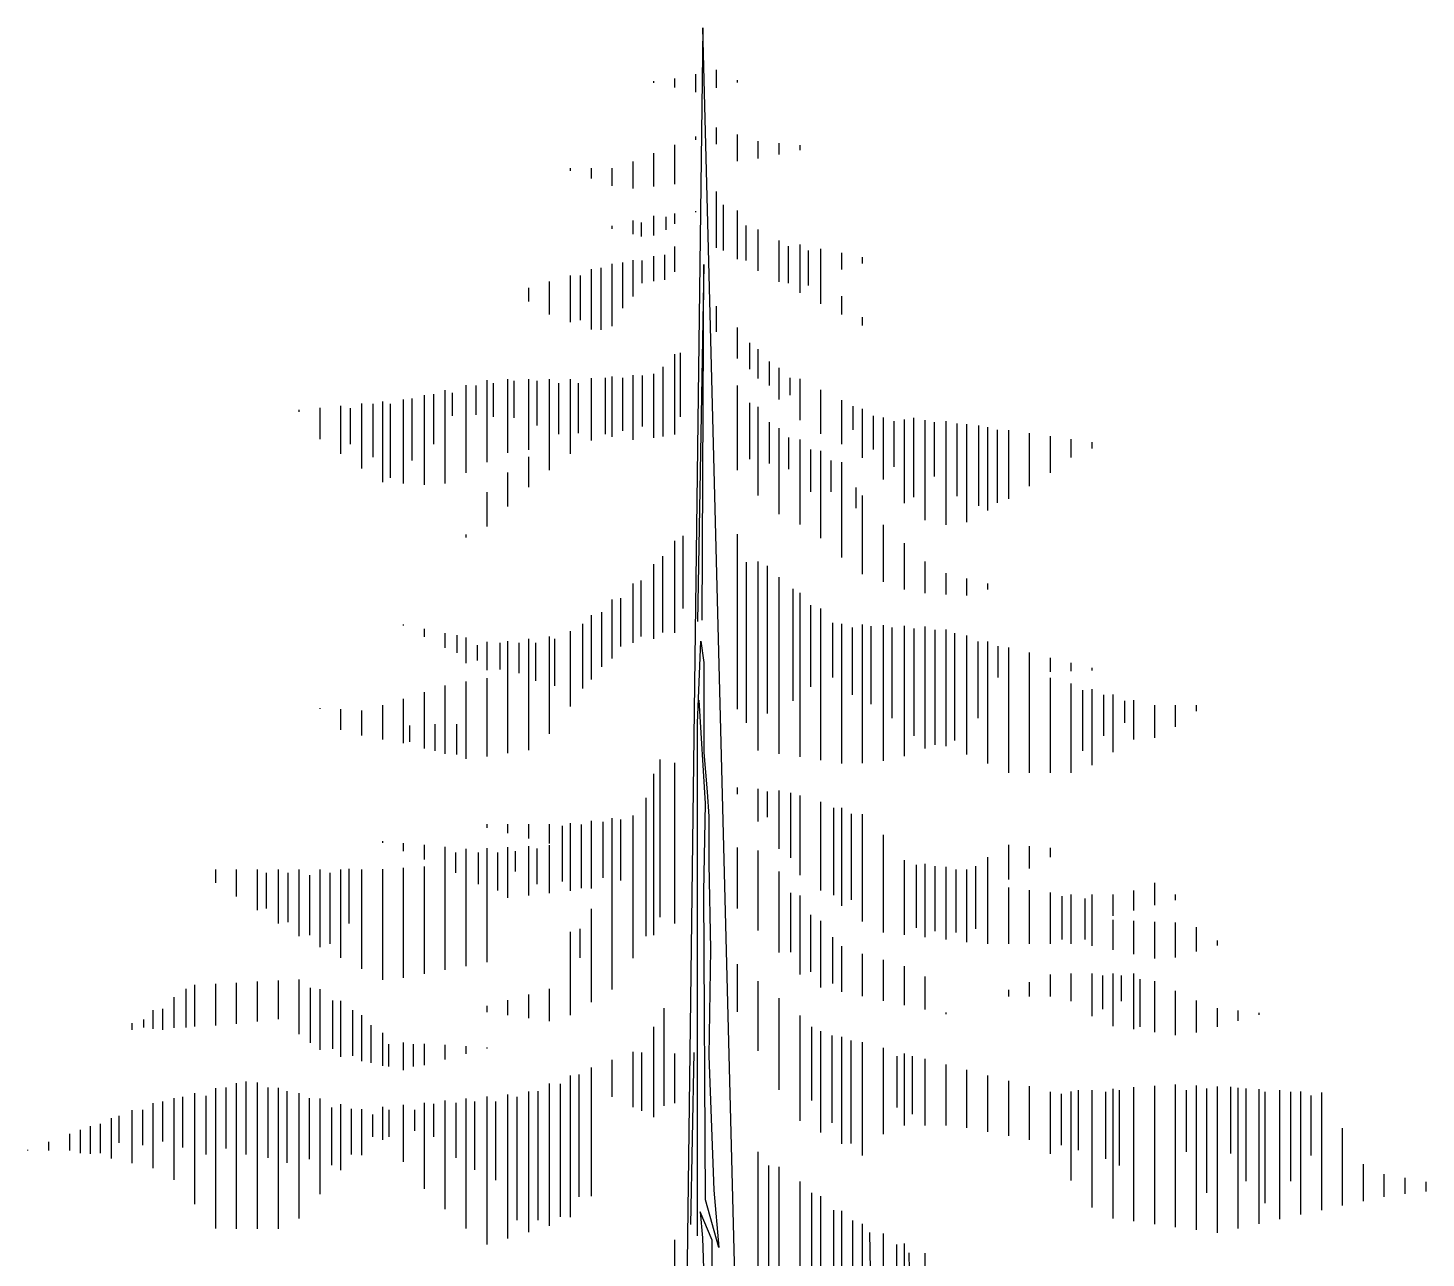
# Model space of a CAD drawing. Extents: x -133165 to 20117, y 15722 to 63536.
# Drawn here: x -96762 to -89810, y 51893 to 58010 of the extents above; entities that cross this region are included whole.
import ezdxf

# ---------------------------------------------------------------- set-up
doc = ezdxf.new("R2010")
doc.units = 0
doc.layers.get('0').update_dxf_attribs({"linetype": 'CONTINUOUS'})
doc.layers.add('HATCH', color=8, linetype='CONTINUOUS')

# ---------------------------------------------------------------- blocks, each defined once
blk = doc.blocks.new('BITKIGRN-7')
at = {"color": 251}
for p, q in [((0.12, 699.61), (-8.8, -0.34)), ((17.97, -0.34), (0.12, 699.61)), ((-16.12, 681.4), (-16.12, 681.95)), ((-9.2, 679.86), (-9.2, 682.82)), ((-2.28, 678.32), (-2.28, 684.31)), ((4.63, 679.76), (4.63, 685.74)), ((11.55, 681.49), (11.55, 682.28)), ((-2.28, 662.5), (-2.28, 663.65)), ((4.63, 661.1), (4.63, 666.56)), ((11.55, 655.5), (11.55, 664.25)), ((-9.2, 647.79), (-9.2, 660.88)), ((18.47, 656.37), (18.47, 662.06)), ((25.38, 657.61), (25.38, 661.44)), ((32.3, 659.15), (32.3, 660.81)), ((-23.04, 646.4), (-23.04, 655.34)), ((-16.12, 647.09), (-16.12, 658.11)), ((-43.79, 652.28), (-43.79, 653.18)), ((-36.87, 649.76), (-36.87, 653.18)), ((-29.95, 647.24), (-29.95, 653.18)), ((4.63, 626.7), (4.63, 645.35)), ((6.94, 625.8), (6.94, 640.93)), ((-23.04, 631.3), (-23.04, 635.78)), ((-20.41, 635.16), (-20.41, 630.48)), ((-16.12, 630.86), (-16.12, 637.29)), ((-12.14, 636.96), (-12.14, 632.64)), ((-9.2, 634.71), (-9.2, 638.06)), ((-2.28, 638.55), (-2.28, 638.83)), ((11.55, 622.92), (11.55, 639.05)), ((-29.95, 633.03), (-29.95, 634.05)), ((14.49, 622.56), (14.49, 634.08)), ((18.47, 619.15), (18.47, 632.76)), ((-9.2, 618.8), (-9.2, 627.15)), ((25.38, 615.45), (25.38, 629.2)), ((28.53, 614.99), (28.53, 627.24)), ((32.3, 611.83), (32.3, 627.82)), ((35.01, 625.8), (35.01, 614.27)), ((39.22, 608.2), (39.22, 626.43)), ((-29.95, 600.75), (-29.95, 621.41)), ((-26.53, 621.84), (-26.53, 606.71)), ((-23.04, 610.64), (-23.04, 622.67)), ((-20.05, 614.99), (-20.05, 622.56)), ((-16.12, 615.69), (-16.12, 623.93)), ((-12.5, 616.07), (-12.5, 624.36)), ((0.43, 621.22), (-1.74, 502.8)), ((-0.12, 503.34), (0.43, 621.22)), ((46.14, 619.5), (46.14, 625.05)), ((53.05, 621.58), (53.05, 623.66)), ((-43.79, 602.12), (-43.79, 617.57)), ((-40.57, 617.51), (-40.57, 602.75)), ((-36.87, 599.6), (-36.87, 619.61)), ((-33.73, 620.04), (-33.73, 599.5)), ((-57.62, 608.97), (-57.62, 613.5)), ((-50.71, 604.64), (-50.71, 615.54)), ((4.63, 598.91), (4.63, 607.4)), ((46.14, 604.58), (46.14, 610.71)), ((53.05, 600.95), (53.05, 603.79)), ((11.55, 590.08), (11.55, 600.27)), ((15.57, 595.18), (15.57, 586.54)), ((-9.2, 564.86), (-9.2, 591.49)), ((-7.46, 591.94), (-7.46, 570.69)), ((18.47, 583.39), (18.47, 593.13)), ((22.05, 589.06), (22.05, 581.13)), ((-29.95, 564.02), (-29.95, 584.05)), ((-23.04, 563.03), (-23.04, 584.52)), ((-20.05, 584.38), (-20.05, 567.45)), ((-16.12, 563.7), (-16.12, 584.99)), ((-13.22, 587.26), (-13.22, 564.21)), ((25.38, 576.47), (25.38, 586.97)), ((-85.29, 548.58), (-85.29, 579.53)), ((-78.38, 552.14), (-78.38, 581.19)), ((-75.12, 581.13), (-75.12, 571.41)), ((-71.46, 555.7), (-71.46, 582.84)), ((-69.37, 581.85), (-69.37, 570.69)), ((-64.54, 558.79), (-64.54, 583.19)), ((-62.53, 582.58), (-62.53, 570.33)), ((-57.62, 559.78), (-57.62, 583.19)), ((-54.97, 582.58), (-54.97, 567.81)), ((-50.71, 553.06), (-50.71, 583.19)), ((-47.76, 581.85), (-47.76, 564.93)), ((-43.79, 558.45), (-43.79, 583.19)), ((-41.29, 581.85), (-41.29, 565.29)), ((-36.87, 562.83), (-36.87, 583.57)), ((-32.29, 583.66), (-32.29, 564.93)), ((-26.53, 583.66), (-26.53, 566.01)), ((11.55, 553.07), (11.55, 581.12)), ((28.89, 583.66), (28.89, 577.89)), ((32.3, 569.54), (32.3, 583.3)), ((39.22, 565.11), (39.22, 579.64)), ((-112.96, 553.54), (-112.96, 575.08)), ((-109.31, 575.01), (-109.31, 557.36)), ((-106.05, 548.99), (-106.05, 575.76)), ((-103.55, 575.01), (-103.55, 550.52)), ((-99.13, 548.57), (-99.13, 576.44)), ((-96.36, 576.81), (-96.36, 556.28)), ((-92.21, 548.15), (-92.21, 577.88)), ((-89.16, 578.25), (-89.16, 561.68)), ((-83.04, 578.61), (-83.04, 571.05)), ((15.57, 575.37), (15.57, 556.64)), ((46.14, 561.65), (46.14, 576.24)), ((-133.72, 572.41), (-133.72, 573.04)), ((-126.8, 563.27), (-126.8, 573.72)), ((-119.88, 558.4), (-119.88, 574.4)), ((-116.87, 573.57), (-116.87, 561.68)), ((18.47, 544.65), (18.47, 574)), ((49.76, 574.29), (49.76, 566.37)), ((53.05, 557.09), (53.05, 573.38)), ((56.6, 571.05), (56.6, 559.88)), ((59.97, 549.9), (59.97, 570.51)), ((69.91, 570.33), (69.91, 544.03)), ((22.05, 568.89), (22.05, 555.2)), ((25.38, 538.46), (25.38, 566.93)), ((63.44, 569.25), (63.44, 554.12)), ((66.89, 542.12), (66.89, 569.82)), ((73.81, 536.42), (73.81, 569.6)), ((76.75, 568.89), (76.75, 550.88)), ((80.72, 534.89), (80.72, 569.27)), ((84.31, 568.53), (84.31, 544.4)), ((87.64, 535.76), (87.64, 568.27)), ((91.51, 567.81), (91.51, 541.15)), ((94.56, 539.62), (94.56, 567.27)), ((97.62, 566.37), (97.62, 542.23)), ((101.48, 543.49), (101.48, 566.27)), ((28.53, 563.85), (28.53, 553.4)), ((32.3, 535), (32.3, 563.18)), ((108.39, 547.67), (108.39, 565.27)), ((115.31, 552.16), (115.31, 564.27)), ((122.23, 557.24), (122.23, 563.27)), ((129.15, 560.19), (129.15, 562.27)), ((-57.62, 547.34), (-57.62, 557.48)), ((35.73, 559.88), (35.73, 545.84)), ((39.22, 530.45), (39.22, 559.42)), ((42.56, 556.28), (42.56, 545.84)), ((-64.54, 540.95), (-64.54, 552.23)), ((46.14, 524.08), (46.14, 555.66)), ((50.84, 547.28), (50.84, 540.43)), ((-71.46, 534.35), (-71.46, 545.74)), ((53.05, 518.51), (53.05, 544.67)), ((59.97, 515.98), (59.97, 534.88)), ((-78.38, 530.74), (-78.38, 531.7)), ((-9.2, 499.15), (-9.2, 529.63)), ((-6.58, 531.2), (-6.58, 507.19)), ((11.55, 473.84), (11.55, 531.82)), ((66.89, 513.44), (66.89, 528.82)), ((-13.31, 524.46), (-13.31, 499.18)), ((-16.12, 497.13), (-16.12, 521.89)), ((14.5, 522.5), (14.5, 469.25)), ((18.47, 460.13), (18.47, 522.75)), ((21.44, 521.34), (21.44, 472.34)), ((73.81, 512.21), (73.81, 522.77)), ((-23.04, 495.73), (-23.04, 515.45)), ((-20.47, 516.45), (-20.47, 497.92)), ((25.38, 459.04), (25.38, 517.56)), ((80.72, 511.81), (80.72, 518.83)), ((87.64, 511.42), (87.64, 517.15)), ((94.56, 513.44), (94.56, 515.47)), ((-29.95, 490.54), (-29.95, 510.2)), ((-27.2, 510.56), (-27.2, 494.55)), ((29.93, 513.63), (29.93, 476.58)), ((32.3, 457.94), (32.3, 512.36)), ((-33.51, 505.92), (-33.51, 487.81)), ((35.72, 508.22), (35.72, 481.21)), ((39.22, 456.85), (39.22, 507.17)), ((-99.13, 501.48), (-99.13, 501.82)), ((-39.83, 502.13), (-39.83, 480.65)), ((-36.87, 483.64), (-36.87, 504.95)), ((43.05, 502.43), (43.05, 484.3)), ((46.14, 455.76), (46.14, 502.03)), ((49.6, 500.89), (49.6, 478.51)), ((53.05, 455.85), (53.05, 501.83)), ((55.78, 501.28), (55.78, 475.42)), ((59.97, 456.66), (59.97, 501.63)), ((62.72, 500.89), (62.72, 470.79)), ((66.89, 458.18), (66.89, 501.44)), ((73.81, 460.7), (73.81, 501.24)), ((-92.21, 497.81), (-92.21, 500.39)), ((-85.29, 494.15), (-85.29, 498.96)), ((-81.5, 498.34), (-81.5, 492.44)), ((-78.38, 489.04), (-78.38, 497.54)), ((-71.46, 486.77), (-71.46, 496.11)), ((-64.54, 459.17), (-64.54, 496.32)), ((-57.62, 460.24), (-57.62, 497.08)), ((-50.71, 465.58), (-50.71, 497.85)), ((-49.09, 497.08), (-49.09, 481.49)), ((-43.79, 474.64), (-43.79, 499.7)), ((-1.71, 469.17), (-0.63, 496.33)), ((-0.63, 496.33), (0.46, 489.27)), ((70.05, 500.51), (70.05, 465)), ((77, 500.12), (77, 461.92)), ((80.72, 461.58), (80.72, 500.2)), ((83.55, 498.96), (83.55, 463.46)), ((87.64, 458.76), (87.64, 498.23)), ((91.27, 496.26), (91.27, 470.79)), ((94.56, 455.75), (94.56, 496.25)), ((-74.76, 494.97), (-74.76, 489.91)), ((-67.19, 495.81), (-67.19, 486.97)), ((-60.87, 495.81), (-60.87, 485.7)), ((-55.4, 495.81), (-55.4, 483.17)), ((97.83, 494.72), (97.83, 484.3)), ((101.48, 452.74), (101.48, 494.27)), ((108.39, 452.65), (108.39, 492.54)), ((0.46, 489.27), (0.46, 478.41)), ((115.31, 486.12), (115.31, 490.86)), ((122.23, 486.38), (122.23, 489.19)), ((129.15, 486.65), (129.15, 487.51)), ((-78.38, 457.3), (-78.38, 482.99)), ((-71.46, 458.11), (-71.46, 484.03)), ((115.31, 452.65), (115.31, 484.15)), ((122.23, 452.65), (122.23, 482.31)), ((-92.21, 460.76), (-92.21, 479.44)), ((-85.29, 459.03), (-85.29, 481.6)), ((0.46, 478.41), (0.46, 459.4)), ((125.99, 480.05), (125.99, 459.99)), ((129.15, 455.2), (129.15, 480.46)), ((132.94, 478.51), (132.94, 465)), ((136.06, 459.49), (136.06, 478.61)), ((-126.8, 473.9), (-126.8, 474.18)), ((-119.88, 466.98), (-119.88, 473.77)), ((-112.96, 465.02), (-112.96, 473.37)), ((-106.05, 463.76), (-106.05, 475.11)), ((-99.13, 462.49), (-99.13, 477.27)), ((1, 442.56), (-1.17, 476.78)), ((139.88, 476.58), (139.88, 469.25)), ((142.98, 463.77), (142.98, 476.77)), ((149.9, 464.32), (149.9, 475.09)), ((156.82, 467.98), (156.82, 475.09)), ((163.73, 473.17), (163.73, 475.09)), ((-97.07, 462.95), (-97.07, 468.43)), ((-88.65, 460.01), (-88.65, 468.85)), ((-81.5, 458.74), (-81.5, 468.85)), ((-1.71, 438.76), (-1.71, 469.17)), ((0.46, 459.4), (1.54, 446.37)), ((-14.15, 457.06), (-14.15, 404.82)), ((-9.2, 402.78), (-9.2, 455.96)), ((-16.12, 398.93), (-16.12, 452.36)), ((1.54, 446.37), (2.08, 438.22)), ((11.55, 445.62), (11.55, 447.86)), ((18.47, 436.54), (18.47, 447.33)), ((21.44, 446.48), (21.44, 437.99)), ((25.38, 427.45), (25.38, 446.79)), ((29.16, 446.1), (29.16, 424.49)), ((32.3, 418.75), (32.3, 445.19)), ((-18.78, 444.42), (-18.78, 398.5)), ((0.46, 413.24), (1, 442.56)), ((39.22, 413.65), (39.22, 443.12)), ((43.43, 441.08), (43.43, 412.14)), ((46.14, 408.55), (46.14, 441.04)), ((-71.46, 434.43), (-71.46, 435.68)), ((-64.54, 432.7), (-64.54, 435.68)), ((-57.62, 430.97), (-57.62, 435.68)), ((-50.71, 429.24), (-50.71, 435.68)), ((-43.79, 413.6), (-43.79, 435.98)), ((-36.87, 414.37), (-36.87, 436.79)), ((-33.09, 436.42), (-33.09, 417.88)), ((-29.95, 415.14), (-29.95, 437.61)), ((-27.2, 437.26), (-27.2, 417.04)), ((-23.04, 391.26), (-23.04, 438.52)), ((-1.71, 327.44), (-1.71, 438.76)), ((2.08, 438.22), (2.08, 422.47)), ((49.22, 439.15), (49.22, 410.59)), ((53.05, 403.45), (53.05, 438.96)), ((-46.56, 435.15), (-46.56, 416.62)), ((-40.25, 435.57), (-40.25, 414.51)), ((59.97, 399.81), (59.97, 432.19)), ((-106.05, 429.45), (-106.05, 430.03)), ((-99.13, 426.69), (-99.13, 429.4)), ((-92.21, 423.92), (-92.21, 428.77)), ((-85.29, 387.33), (-85.29, 428.14)), ((-78.38, 388.62), (-78.38, 427.51)), ((-71.46, 389.9), (-71.46, 427.76)), ((-64.54, 411.29), (-64.54, 428.09)), ((-62.13, 426.73), (-62.13, 419.99)), ((-57.62, 412.06), (-57.62, 428.42)), ((-54.98, 427.57), (-54.98, 415.77)), ((-50.71, 412.83), (-50.71, 428.75)), ((11.55, 407.7), (11.55, 427.98)), ((18.47, 400.43), (18.47, 426.94)), ((101.48, 417.35), (101.48, 428.82)), ((108.39, 421.02), (108.39, 428.33)), ((115.31, 424.68), (115.31, 427.84)), ((-81.92, 426.31), (-81.92, 419.56)), ((-74.34, 426.31), (-74.34, 415.77)), ((-68.03, 426.31), (-68.03, 413.67)), ((2.08, 422.47), (2.63, 394.23)), ((66.89, 399.01), (66.89, 423.73)), ((70.82, 422.17), (70.82, 401.33)), ((73.81, 398.21), (73.81, 422.47)), ((77, 421.78), (77, 400.18)), ((90.5, 421.78), (90.5, 400.95)), ((94.56, 395.97), (94.56, 424.72)), ((-161.39, 416.23), (-161.39, 420.62)), ((-154.47, 411.72), (-154.47, 420.62)), ((-147.55, 407.2), (-147.55, 420.62)), ((-144.63, 419.56), (-144.63, 407.77)), ((-140.63, 402.69), (-140.63, 420.62)), ((-137.48, 419.56), (-137.48, 403.14)), ((-133.72, 398.56), (-133.72, 420.62)), ((-130.32, 418.72), (-130.32, 398.92)), ((-126.8, 394.94), (-126.8, 420.62)), ((-123.59, 419.56), (-123.59, 395.97)), ((-119.88, 391.33), (-119.88, 420.62)), ((-117.27, 420.83), (-117.27, 402.71)), ((-112.96, 387.72), (-112.96, 420.62)), ((-106.05, 384.11), (-106.05, 420.74)), ((-99.13, 384.77), (-99.13, 421.2)), ((-92.21, 386.05), (-92.21, 421.66)), ((25.38, 393.16), (25.38, 420.02)), ((80.72, 397.41), (80.72, 421.55)), ((83.94, 420.63), (83.94, 399.79)), ((87.64, 396.61), (87.64, 420.63)), ((-29.95, 380.9), (-29.95, 415.11)), ((1, 311.14), (0.46, 413.24)), ((29.16, 412.91), (29.16, 393.23)), ((101.48, 395.97), (101.48, 414.65)), ((108.39, 395.97), (108.39, 413.83)), ((115.31, 395.97), (115.31, 413.02)), ((142.98, 407.06), (142.98, 413.63)), ((149.9, 408.79), (149.9, 416.23)), ((32.3, 385.89), (32.3, 412.07)), ((119.05, 411.75), (119.05, 397.47)), ((122.23, 395.97), (122.23, 412.4)), ((126.76, 410.98), (126.76, 397.47)), ((129.15, 395.35), (129.15, 412.4)), ((136.06, 405.33), (136.06, 412.4)), ((156.82, 410.52), (156.82, 412.39)), ((-36.87, 376.64), (-36.87, 407.56)), ((35.72, 405.58), (35.72, 386.67)), ((39.22, 381.54), (39.22, 403.67)), ((136.06, 393.96), (136.06, 403.98)), ((142.98, 392.58), (142.98, 403.66)), ((149.9, 391.19), (149.9, 403.35)), ((-43.79, 372.38), (-43.79, 400.01)), ((-40.67, 401.03), (-40.67, 391.34)), ((156.82, 391.48), (156.82, 403.03)), ((163.73, 393.46), (163.73, 401.48)), ((2.63, 394.23), (2.08, 358.93)), ((43.05, 398.25), (43.05, 382.81)), ((46.14, 380.07), (46.14, 395.26)), ((170.65, 395.43), (170.65, 397.15)), ((53.05, 378.6), (53.05, 392.73)), ((59.97, 377.14), (59.97, 390.69)), ((11.55, 373.43), (11.55, 389.27)), ((66.89, 375.67), (66.89, 388.65)), ((73.81, 374.2), (73.81, 385.17)), ((115.31, 378.59), (115.31, 385.81)), ((122.23, 376.98), (122.23, 386.14)), ((129.15, 372.04), (129.15, 386.14)), ((132.55, 385.51), (132.55, 374.32)), ((136.06, 368.74), (136.06, 386.14)), ((138.72, 385.48), (138.72, 376.96)), ((142.98, 367.75), (142.98, 386.14)), ((-171.29, 381.06), (-171.29, 368.22)), ((-168.3, 368.57), (-168.3, 382.38)), ((-161.39, 368.93), (-161.39, 382.74)), ((-154.47, 369.46), (-154.47, 383.11)), ((-147.55, 370.23), (-147.55, 383.47)), ((-140.63, 371), (-140.63, 383.83)), ((-133.72, 366.11), (-133.72, 384.2)), ((-130.07, 381.45), (-130.07, 363.16)), ((-126.8, 360.92), (-126.8, 380.95)), ((-50.71, 370.39), (-50.71, 381.09)), ((18.47, 360.51), (18.47, 383.6)), ((101.48, 378.59), (101.48, 380.78)), ((108.39, 378.59), (108.39, 383.29)), ((144.96, 384.34), (144.96, 368.45)), ((149.9, 366.76), (149.9, 383.64)), ((156.82, 365.77), (156.82, 380.45)), ((-175.22, 368.21), (-175.22, 378.27)), ((-122.68, 377.17), (-122.68, 361.21)), ((-119.88, 358.58), (-119.88, 377.1)), ((-71.46, 373.35), (-71.46, 375.43)), ((-64.54, 372.37), (-64.54, 377.32)), ((-57.62, 371.38), (-57.62, 379.2)), ((25.38, 347.58), (25.38, 377.94)), ((163.73, 366.56), (163.73, 377.25)), ((-185.29, 370.94), (-185.29, 368.22)), ((-182.14, 367.84), (-182.14, 374.01)), ((-179.07, 374.45), (-179.07, 367.44)), ((-116.07, 374.06), (-116.07, 358.88)), ((-112.96, 357.09), (-112.96, 372.41)), ((-12.71, 342.35), (-12.71, 374.69)), ((32.3, 337.34), (32.3, 372.27)), ((80.72, 372.73), (80.72, 373.24)), ((170.65, 368.54), (170.65, 374.63)), ((177.57, 370.52), (177.57, 373.86)), ((184.49, 372.5), (184.49, 373.09)), ((-189.05, 367.48), (-189.05, 369.75)), ((-109.85, 356.54), (-109.85, 369)), ((-106.05, 355.61), (-106.05, 366.48)), ((-16.12, 338.56), (-16.12, 368.44)), ((36.06, 368.45), (36.06, 344.05)), ((39.22, 333.49), (39.22, 367.02)), ((-104.01, 355.38), (-104.01, 362.77)), ((-99.13, 354.13), (-99.13, 363.29)), ((-95.85, 355.38), (-95.85, 362.77)), ((-92.21, 355.81), (-92.21, 362.88)), ((-85.29, 357.66), (-85.29, 362.47)), ((-78.38, 359.5), (-78.38, 362.07)), ((-71.46, 361.35), (-71.46, 361.66)), ((42.87, 365.61), (42.87, 336.67)), ((46.14, 329.65), (46.14, 365.19)), ((49.11, 363.91), (49.11, 329.86)), ((53.05, 325.8), (53.05, 363.36)), ((59.97, 332.92), (59.97, 361.53)), ((-29.95, 345.33), (-29.95, 357.58)), ((-23.04, 341.87), (-23.04, 360.21)), ((-20.09, 340.64), (-20.09, 359.94)), ((-9.2, 343.17), (-9.2, 359.63)), ((-3.89, 303), (-2.8, 360.02)), ((2.08, 358.93), (3.71, 314.4)), ((64.42, 358.8), (64.42, 341.78)), ((66.89, 335.73), (66.89, 359.69)), ((69.52, 358.8), (69.52, 339.51)), ((73.81, 335.73), (73.81, 357.86)), ((-43.79, 305.43), (-43.79, 352.33)), ((-41.01, 352.65), (-41.01, 312.17)), ((-36.87, 312.36), (-36.87, 354.96)), ((80.72, 335.73), (80.72, 356.03)), ((87.64, 334.97), (87.64, 354.21)), ((94.56, 333.65), (94.56, 352.4)), ((-161.39, 301.65), (-161.39, 348.13)), ((-158.07, 348.37), (-158.07, 328.13)), ((-154.47, 301.51), (-154.47, 349.8)), ((-151.46, 350.32), (-151.46, 326.18)), ((-147.55, 301.51), (-147.55, 350.08)), ((-144.07, 348.37), (-144.07, 325.02)), ((-140.63, 301.51), (-140.63, 348.28)), ((-50.71, 302.52), (-50.71, 349.7)), ((-47.24, 349.54), (-47.24, 305.56)), ((101.48, 332.33), (101.48, 350.59)), ((108.39, 331.01), (108.39, 348.79)), ((136.06, 304.98), (136.06, 347.99)), ((142.98, 304.03), (142.98, 348.46)), ((149.9, 303.07), (149.9, 348.92)), ((156.82, 302.12), (156.82, 349.38)), ((163.73, 301.16), (163.73, 349.07)), ((167.08, 348.02), (167.08, 313.41)), ((170.65, 300.21), (170.65, 348.67)), ((175.02, 348.59), (175.02, 326.46)), ((177.57, 301.62), (177.57, 348.28)), ((180.12, 348.02), (180.12, 317.38)), ((184.49, 303.21), (184.49, 347.88)), ((-182.14, 321.69), (-182.14, 343.15)), ((-179.07, 343.7), (-179.07, 330.47)), ((-175.22, 317.81), (-175.22, 344.81)), ((-172.46, 345.26), (-172.46, 328.52)), ((-168.3, 309.73), (-168.3, 346.47)), ((-164.68, 345.65), (-164.68, 326.18)), ((-137.85, 347.2), (-137.85, 323.46)), ((-133.72, 304.91), (-133.72, 346.49)), ((-130.46, 344.87), (-130.46, 324.63)), ((-126.8, 312.99), (-126.8, 344.69)), ((-92.21, 314.77), (-92.21, 343.33)), ((-85.29, 308.07), (-85.29, 344.02)), ((-81.85, 343.31), (-81.85, 325.02)), ((-78.38, 301.64), (-78.38, 344.71)), ((-75.63, 343.7), (-75.63, 321.12)), ((-71.46, 296.29), (-71.46, 345.4)), ((-68.63, 343.7), (-68.63, 317.62)), ((-64.54, 298.37), (-64.54, 346.1)), ((-61.63, 345.26), (-61.63, 304.39)), ((-57.62, 300.45), (-57.62, 347.08)), ((-54.63, 347.2), (-54.63, 304.39)), ((115.31, 326.44), (115.31, 346.98)), ((118.87, 346.32), (118.87, 329.3)), ((122.23, 317.54), (122.23, 347.07)), ((124.54, 347.45), (124.54, 327.59)), ((129.15, 308.64), (129.15, 347.53)), ((133.61, 346.89), (133.61, 324.76)), ((138.15, 347.45), (138.15, 322.49)), ((160.27, 347.45), (160.27, 327.03)), ((186.36, 346.89), (186.36, 310)), ((191.4, 304.77), (191.4, 347.48)), ((194.87, 346.89), (194.87, 317.38)), ((198.32, 306.25), (198.32, 347.09)), ((201.67, 345.75), (201.67, 325.89)), ((205.24, 307.74), (205.24, 346.69)), ((-193.46, 339.03), (-193.46, 330.08)), ((-189.05, 323.26), (-189.05, 340.85)), ((-185.68, 340.97), (-185.68, 329.3)), ((-123.07, 341.75), (-123.07, 322.68)), ((-119.88, 320.92), (-119.88, 342.9)), ((-116.46, 341.36), (-116.46, 326.18)), ((-112.96, 325.95), (-112.96, 341.25)), ((-109.46, 339.42), (-109.46, 332.02)), ((-106.05, 330.99), (-106.05, 341.94)), ((-104.01, 340.97), (-104.01, 332.02)), ((-99.13, 323.77), (-99.13, 342.64)), ((-95.46, 340.97), (-95.46, 333.97)), ((-89.24, 342.92), (-89.24, 332.02)), ((-206.29, 334.36), (-206.29, 326.57)), ((-202.89, 326.41), (-202.89, 335.6)), ((-199.68, 336.3), (-199.68, 326.57)), ((-195.97, 324.83), (-195.97, 338.23)), ((212.15, 309.22), (212.15, 334.95)), ((-216.72, 327.52), (-216.72, 330.35)), ((-209.81, 327.52), (-209.81, 332.98)), ((-223.64, 327.52), (-223.64, 327.73)), ((-1.71, 299.2), (-1.71, 327.44)), ((18.47, 256.33), (18.47, 327)), ((21.88, 322.49), (21.88, 257.79)), ((25.38, 256.33), (25.38, 322.13)), ((219.07, 310.7), (219.07, 323)), ((32.3, 281.49), (32.3, 317.26)), ((225.99, 312.19), (225.99, 319.66)), ((232.91, 313.12), (232.91, 318.4)), ((239.82, 313.94), (239.82, 317.14)), ((5.34, 295.39), (1, 311.14)), ((3.71, 314.4), (5.34, 295.39)), ((36.06, 313.41), (36.06, 282.76)), ((39.22, 279.76), (39.22, 312.39)), ((-0.78, 307.13), (0, 298.52)), ((3.13, 297.73), (-0.78, 307.13)), ((43.44, 307.73), (43.44, 278.79)), ((46.14, 278.03), (46.14, 307.52)), ((49.67, 304.33), (49.67, 278.22)), ((53.05, 247.31), (53.05, 303.18)), ((-9.2, 265.27), (-9.2, 297.89)), ((0, 298.52), (0.78, 275.01)), ((3.13, 267.96), (3.13, 297.73)), ((55.35, 300.35), (56.48, 240.2)), ((59.97, 237.23), (59.97, 299.94)), ((66.89, 232.9), (66.89, 296.7)), ((64.42, 235.66), (64.42, 296.38)), ((68.39, 293.54), (69.52, 236.79)), ((73.81, 228.58), (73.81, 293.46))]:
    blk.add_line(p, q, dxfattribs=at)

msp = doc.modelspace()

# ---------------------------------------------------------------- block references
at = {"layer": 'HATCH', "ltscale": 100, "xscale": 15, "yscale": 15, "zscale": 15}
msp.add_blockref('BITKIGRN-7', (-93407.7, 47515.5), dxfattribs=at)

doc.saveas('drawing.dxf')
